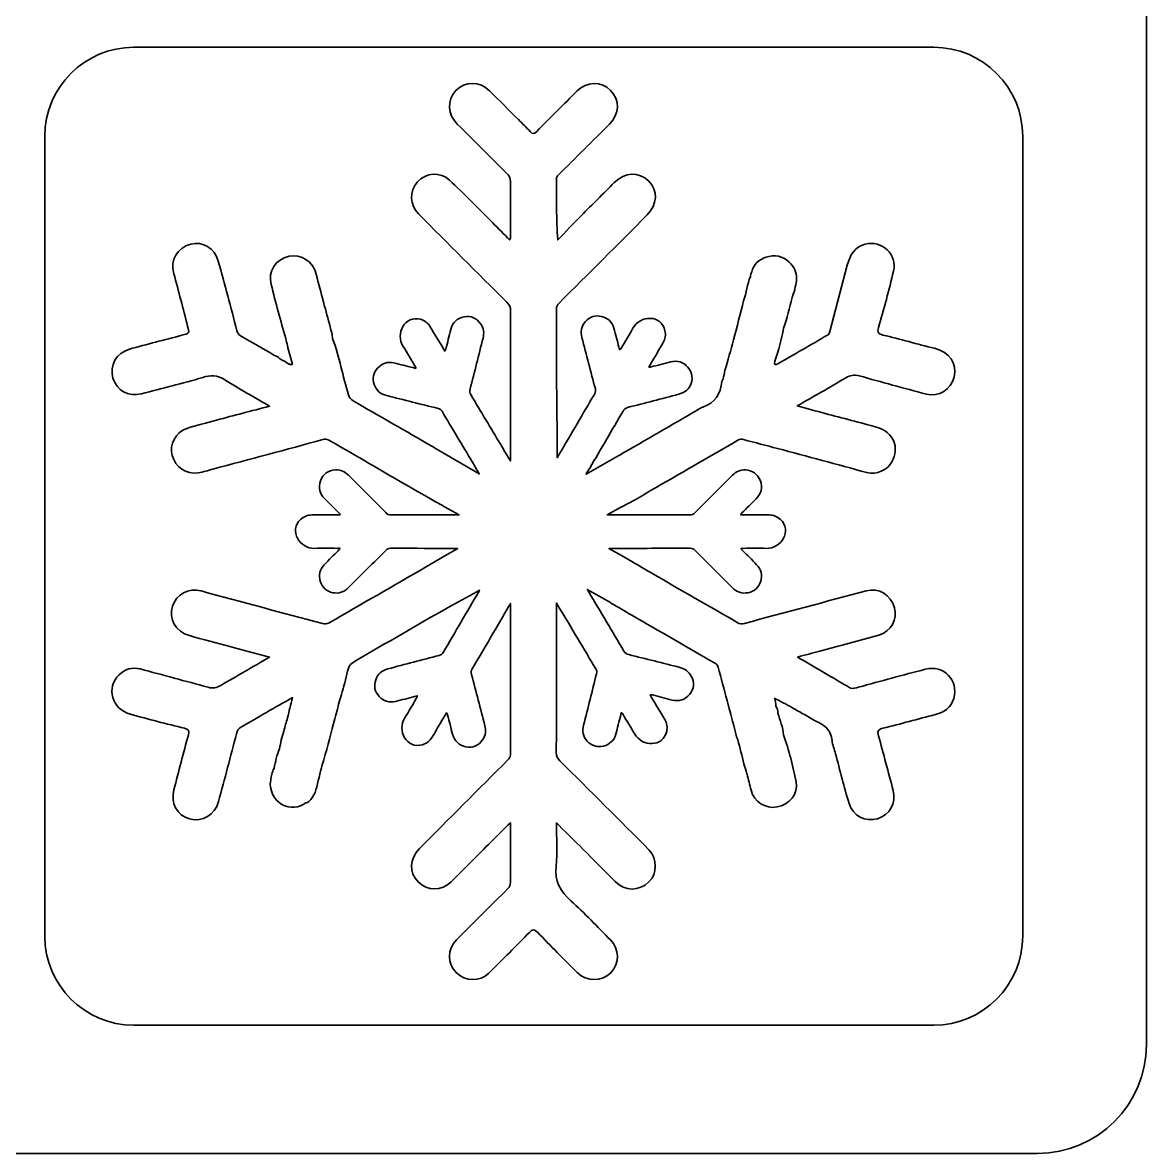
# Model space of a CAD drawing. Extents: x 33 to 2005, y -1071 to -21.
# Drawn here: x 549.8 to 805.1, y -1067.8 to -810.9 of the extents above; entities that cross this region are included whole.
import ezdxf

# ---------------------------------------------------------------- set-up
doc = ezdxf.new("R2010")
doc.units = 0
doc.header["$MEASUREMENT"] = 0
doc.layers.add('Layer 1', color=7, linetype='Continuous', lineweight=0)

# ---------------------------------------------------------------- blocks, each defined once
blk = doc.blocks.new('Block_0')
at = {"layer": 'Layer 1', "color": 240, "lineweight": 35, "true_color": 0xed2024}
for points, knots in [([(753.8, -21.22), (753.8, -21.22), (84.26, -21.22), (84.26, -21.22), (55.91, -21.22), (32.93, -44.21), (32.93, -72.56), (32.93, -72.56), (32.93, -1043.07), (32.93, -1043.07), (32.93, -1056.71), (43.99, -1067.78), (57.63, -1067.78), (57.63, -1067.78), (780.43, -1067.78), (780.43, -1067.78), (794.08, -1067.78), (805.14, -1056.71), (805.14, -1043.07), (805.14, -1043.07), (805.14, -72.56), (805.14, -72.56), (805.14, -44.21), (782.15, -21.22), (753.8, -21.22)], [0, 0, 0, 0, 1, 1, 1, 2, 2, 2, 3, 3, 3, 4, 4, 4, 5, 5, 5, 6, 6, 6, 7, 7, 7, 8, 8, 8, 8]), ([(777.03, -1018.43), (777.03, -1029.6), (767.98, -1038.65), (756.81, -1038.65), (756.81, -1038.65), (575.07, -1038.65), (575.07, -1038.65), (563.9, -1038.65), (554.85, -1029.6), (554.85, -1018.43), (554.85, -1018.43), (554.85, -836.69), (554.85, -836.69), (554.85, -825.52), (563.9, -816.47), (575.07, -816.47), (575.07, -816.47), (756.81, -816.47), (756.81, -816.47), (767.98, -816.47), (777.03, -825.52), (777.03, -836.69), (777.03, -836.69), (777.03, -1018.43), (777.03, -1018.43)], [0, 0, 0, 0, 1, 1, 1, 2, 2, 2, 3, 3, 3, 4, 4, 4, 5, 5, 5, 6, 6, 6, 7, 7, 7, 8, 8, 8, 8]), ([(761.37, -964.39), (760.77, -966.46), (759.23, -967.55), (757.19, -968.08), (753.22, -969.1), (749.29, -970.18), (745.29, -971.17), (744.24, -971.45), (743.92, -971.76), (744.27, -972.89), (745.4, -977.03), (746.49, -981.13), (747.61, -985.31), (748.35, -988.19), (746.84, -990.93), (744.03, -991.73), (741.26, -992.58), (738.48, -991.14), (737.57, -988.26), (736.45, -984.54), (735.5, -980.75), (734.52, -977.03), (734.2, -975.97), (733.85, -974.99), (733.71, -973.97), (733.53, -971.87), (732.34, -970.71), (730.59, -969.83), (729.46, -969.34), (728.44, -968.67), (727.43, -968.08), (726.48, -967.55), (725.53, -966.99), (724.58, -966.46), (723.29, -965.76), (721.99, -965.06), (720.69, -964.39), (720.76, -964.95), (720.93, -965.59), (720.97, -966.15), (721.25, -966.64), (721.5, -967.16), (721.43, -967.76), (721.88, -969.41), (722.58, -970.99), (722.72, -972.71), (723.88, -976.22), (724.86, -979.77), (725.57, -983.35), (726.09, -986.08), (724.02, -988.54), (721.18, -989.07), (718.58, -989.56), (716.06, -987.87), (715.32, -985.28), (715, -984.05), (714.72, -982.82), (714.41, -981.63), (714.34, -981.59), (714.34, -981.59), (714.34, -981.52), (714.12, -980.78), (713.91, -979.98), (713.7, -979.24), (713.25, -977.41), (712.76, -975.59), (712.33, -973.8), (711.98, -973.38), (711.98, -972.89), (711.88, -972.46), (710.54, -967.38), (709.18, -962.32), (707.84, -957.27), (707.7, -956.71), (707.32, -956.5), (706.89, -956.28), (700.68, -952.67), (694.43, -949.09), (688.22, -945.51), (686.64, -944.56), (685.06, -943.65), (683.45, -942.74), (683.45, -942.74), (683.34, -942.63), (683.34, -942.63), (683.34, -942.63), (680.82, -941.19), (680.82, -941.19), (680.82, -941.19), (680.78, -941.19), (680.78, -941.19), (680.78, -941.19), (678.08, -939.65), (678.08, -939.65), (678.25, -939.89), (678.36, -940.1), (678.5, -940.31), (681.17, -944.81), (683.83, -949.23), (686.43, -953.65), (686.71, -954.14), (687.06, -954.35), (687.52, -954.46), (691.42, -955.41), (695.31, -956.39), (699.14, -957.37), (700.3, -957.69), (701.17, -958.29), (701.73, -959.34), (702.47, -960.74), (702.4, -962.22), (701.35, -963.48), (700.3, -964.74), (698.93, -965.16), (697.38, -964.78), (695.87, -964.39), (694.43, -964.04), (692.89, -963.62), (692.78, -963.59), (692.64, -963.48), (692.4, -963.62), (692.4, -963.62), (692.71, -964.18), (692.71, -964.18), (693.7, -965.83), (694.72, -967.55), (695.73, -969.17), (696.22, -970.01), (696.36, -970.96), (696.15, -971.87), (695.35, -975.55), (690.54, -975.45), (688.89, -972.5), (688.01, -970.99), (687.1, -969.55), (686.22, -968.08), (686.15, -967.94), (686.08, -967.69), (685.8, -967.62), (685.77, -967.87), (685.69, -968.01), (685.69, -968.18), (685.27, -969.66), (684.99, -971.1), (684.57, -972.54), (684.19, -973.97), (683.2, -974.89), (681.76, -975.24), (680.36, -975.59), (679.13, -975.2), (678.08, -974.11), (677.13, -973.06), (676.92, -971.83), (677.27, -970.46), (678.25, -966.57), (679.24, -962.71), (680.18, -958.81), (680.29, -958.43), (680.29, -958.04), (680.04, -957.69), (677.27, -953.09), (674.5, -948.42), (671.73, -943.79), (671.52, -943.44), (671.34, -943.12), (671.09, -942.74), (671.09, -942.74), (671.09, -952), (671.09, -952), (671.09, -960.22), (671.09, -968.46), (671.06, -976.71), (671.06, -977.52), (671.34, -978.01), (671.9, -978.61), (678.68, -985.35), (685.41, -992.08), (692.19, -998.86), (694.05, -1000.79), (694.01, -1004.3), (692.12, -1006.09), (689.84, -1008.27), (686.71, -1008.27), (684.43, -1005.98), (680.18, -1001.74), (675.94, -997.45), (671.62, -993.21), (671.55, -993.07), (671.41, -993), (671.09, -992.72), (671.09, -996.16), (671.38, -999.35), (671.02, -1002.54), (670.67, -1005.91), (671.9, -1008.19), (674.36, -1010.37), (677.48, -1013.18), (680.36, -1016.27), (683.34, -1019.25), (685.41, -1021.36), (685.48, -1024.62), (683.52, -1026.66), (681.38, -1028.83), (678.01, -1028.87), (675.83, -1026.69), (672.78, -1023.67), (669.73, -1020.62), (666.78, -1017.53), (666.04, -1016.79), (665.65, -1016.79), (664.95, -1017.57), (661.93, -1020.65), (658.88, -1023.71), (655.76, -1026.8), (653.69, -1028.87), (650.35, -1028.76), (648.28, -1026.69), (646.28, -1024.69), (646.28, -1021.36), (648.35, -1019.29), (652.25, -1015.39), (656.14, -1011.49), (660.07, -1007.63), (660.53, -1007.21), (660.63, -1006.76), (660.63, -1006.16), (660.63, -1006.16), (660.63, -992.65), (660.63, -992.65), (659.06, -994.19), (657.62, -995.63), (656.21, -997.03), (653.19, -1000.05), (650.21, -1003.07), (647.19, -1006.05), (644.95, -1008.27), (641.75, -1008.19), (639.65, -1006.09), (637.54, -1004.02), (637.68, -1000.79), (639.96, -998.54), (646.63, -991.84), (653.33, -985.1), (660.07, -978.36), (660.35, -978.01), (660.63, -977.76), (660.63, -977.31), (660.63, -977.31), (660.63, -946.39), (660.63, -946.39), (660.63, -946.35), (660.63, -946.35), (660.63, -946.32), (660.63, -946.32), (660.63, -942.81), (660.63, -942.81), (660.53, -943.02), (660.42, -943.23), (660.28, -943.47), (657.51, -948.18), (654.77, -952.95), (651.97, -957.65), (651.68, -958.11), (651.65, -958.5), (651.79, -958.99), (652.81, -962.88), (653.83, -966.71), (654.84, -970.6), (655.09, -971.69), (655.02, -972.82), (654.39, -973.73), (653.44, -975.1), (652.14, -975.73), (650.53, -975.41), (648.95, -975.1), (647.93, -974.11), (647.47, -972.54), (647.12, -971.1), (646.74, -969.62), (646.31, -968.15), (646.28, -967.97), (646.31, -967.8), (646.1, -967.69), (646.1, -967.69), (645.82, -968.18), (645.82, -968.18), (644.84, -969.9), (643.79, -971.55), (642.87, -973.24), (642.35, -974.08), (641.58, -974.61), (640.66, -974.92), (637.05, -975.97), (634.8, -971.69), (636.63, -968.81), (637.54, -967.38), (638.42, -965.9), (639.22, -964.43), (639.33, -964.25), (639.51, -964.11), (639.47, -963.8), (639.22, -963.87), (639.05, -963.9), (638.84, -963.94), (637.43, -964.36), (635.96, -964.74), (634.52, -965.09), (633.08, -965.41), (631.82, -965.06), (630.84, -963.94), (629.78, -962.88), (629.54, -961.58), (630.03, -960.22), (630.45, -958.85), (631.43, -958.04), (632.8, -957.69), (636.7, -956.67), (640.56, -955.65), (644.45, -954.63), (644.88, -954.53), (645.12, -954.35), (645.37, -953.97), (648.07, -949.34), (650.77, -944.7), (653.51, -940.07), (653.51, -940), (653.54, -939.93), (653.62, -939.82), (653.62, -939.82), (653.02, -940.21), (653.02, -940.21), (653.02, -940.21), (652.98, -940.21), (652.98, -940.21), (652.98, -940.21), (646.31, -943.82), (646.31, -943.82), (639.4, -947.79), (632.49, -951.79), (625.57, -955.79), (624.59, -956.32), (623.85, -956.95), (623.64, -958.18), (623.29, -960), (622.73, -961.76), (622.24, -963.55), (622.24, -963.55), (621.57, -965.73), (621.57, -965.73), (621.32, -967.2), (620.87, -968.64), (620.45, -970.11), (619.57, -973.2), (618.9, -976.43), (617.85, -979.48), (617.39, -981.41), (616.9, -983.35), (616.45, -985.21), (616.24, -986.01), (615.85, -986.71), (615.25, -987.35), (615.01, -987.73), (614.69, -988.05), (614.16, -988.12), (612.69, -989.31), (610.51, -989.52), (608.72, -988.5), (606.93, -987.52), (605.74, -985.1), (606.16, -982.99), (606.37, -982.12), (606.44, -981.13), (606.93, -980.29), (607.29, -978.78), (607.53, -977.24), (608.16, -975.87), (608.44, -974.5), (608.62, -973.13), (609.15, -971.87), (609.39, -970.85), (609.71, -969.83), (609.99, -968.78), (610.34, -967.38), (610.69, -965.94), (611.15, -964.22), (609.01, -965.41), (607.11, -966.46), (605.18, -967.59), (603.28, -968.67), (601.42, -969.83), (599.53, -970.85), (598.86, -971.2), (598.58, -971.69), (598.41, -972.43), (597.04, -977.52), (595.74, -982.75), (594.3, -987.84), (593.46, -990.93), (590.68, -992.58), (587.74, -991.77), (584.86, -990.96), (583.35, -988.19), (584.19, -985.14), (585.24, -980.96), (586.33, -976.82), (587.49, -972.68), (587.77, -971.69), (587.49, -971.45), (586.58, -971.2), (582.51, -970.18), (578.4, -969.13), (574.33, -968.01), (570.05, -966.81), (568.68, -962.01), (571.73, -959.02), (573.06, -957.72), (574.71, -957.27), (576.54, -957.72), (581.66, -959.09), (586.79, -960.46), (591.95, -961.87), (593.04, -962.18), (593.88, -962.04), (594.83, -961.44), (598.41, -959.34), (602.09, -957.27), (605.92, -955.02), (602.76, -954.21), (599.84, -953.37), (596.86, -952.6), (593.88, -951.79), (590.75, -951.02), (587.74, -950.14), (584.51, -949.19), (582.96, -946.35), (583.87, -943.47), (584.75, -940.67), (587.52, -939.26), (590.37, -940), (599.53, -942.49), (608.72, -944.95), (617.96, -947.37), (618.48, -947.55), (618.9, -947.55), (619.43, -947.23), (626.73, -943.02), (634.07, -938.81), (641.37, -934.59), (641.37, -934.59), (645.75, -932), (645.75, -932), (645.75, -932), (648.67, -930.31), (648.67, -930.31), (648.67, -930.31), (645.58, -930.31), (645.58, -930.31), (641.54, -930.31), (637.47, -930.31), (633.36, -930.28), (632.94, -930.28), (632.66, -930.45), (632.38, -930.7), (629.54, -933.58), (626.69, -936.38), (623.85, -939.23), (622.83, -940.21), (621.64, -940.67), (620.27, -940.38), (618.83, -940.07), (617.85, -939.16), (617.43, -937.79), (617.01, -936.38), (617.29, -935.09), (618.34, -934.03), (619.39, -932.91), (620.45, -931.89), (621.5, -930.84), (621.64, -930.7), (621.78, -930.56), (621.92, -930.38), (621.68, -930.21), (621.47, -930.31), (621.29, -930.31), (619.57, -930.31), (617.89, -930.21), (616.13, -930.31), (612.8, -930.45), (610.2, -926.28), (612.97, -923.75), (613.67, -923.08), (614.52, -922.73), (615.5, -922.73), (615.5, -922.73), (621.92, -922.73), (621.92, -922.73), (621.96, -922.45), (621.78, -922.38), (621.68, -922.27), (621.68, -922.27), (618.45, -919.05), (618.45, -919.05), (617.25, -917.89), (616.94, -916.48), (617.46, -914.97), (618.06, -913.43), (619.25, -912.59), (620.9, -912.48), (622.06, -912.41), (623.01, -912.9), (623.85, -913.71), (626.66, -916.52), (629.47, -919.36), (632.31, -922.2), (632.66, -922.56), (633.05, -922.73), (633.57, -922.73), (633.57, -922.73), (648.98, -922.73), (648.98, -922.73), (648.98, -922.73), (645.65, -920.87), (645.65, -920.87), (645.65, -920.87), (645.44, -920.73), (645.44, -920.73), (645.37, -920.73), (645.33, -920.69), (645.26, -920.62), (644.84, -920.41), (644.38, -920.13), (643.93, -919.89), (643.93, -919.89), (643.58, -919.71), (643.58, -919.71), (635.47, -915.01), (627.4, -910.38), (619.39, -905.71), (618.83, -905.43), (618.48, -905.5), (617.99, -905.6), (609.71, -907.85), (601.39, -910.1), (593.04, -912.31), (591.95, -912.62), (590.86, -912.97), (589.7, -913.15), (586.96, -913.53), (584.51, -911.85), (583.77, -909.22), (583.1, -906.76), (584.54, -903.95), (587.1, -903.08), (589.35, -902.3), (591.6, -901.81), (593.88, -901.18), (597.81, -900.13), (601.74, -899.07), (605.92, -898.02), (602.41, -895.92), (599, -894.13), (595.77, -892.02), (594.02, -890.9), (592.54, -890.9), (590.72, -891.49), (586.12, -892.83), (581.42, -894.02), (576.78, -895.21), (573.84, -895.95), (571.13, -894.41), (570.33, -891.67), (569.52, -888.69), (571.03, -885.95), (574.05, -885.07), (578.05, -883.95), (582.01, -882.93), (585.98, -881.91), (587.74, -881.45), (587.74, -881.45), (587.28, -879.81), (586.3, -875.84), (585.21, -871.91), (584.16, -867.91), (583.31, -864.71), (584.86, -862.08), (588.02, -861.2), (590.68, -860.47), (593.46, -862.08), (594.26, -865.03), (595.74, -870.29), (597.14, -875.59), (598.48, -880.86), (598.65, -881.45), (598.9, -881.77), (599.46, -882.09), (601.92, -883.49), (604.41, -884.93), (606.86, -886.4), (607.36, -886.61), (607.92, -886.79), (608.23, -887.28), (608.9, -887.7), (609.67, -887.84), (610.27, -888.44), (610.44, -888.33), (610.65, -888.58), (610.83, -888.58), (610.94, -888.58), (611.01, -888.58), (611.11, -888.44), (610.76, -887), (610.16, -885.67), (610.02, -884.19), (609.88, -883.7), (609.67, -883.21), (609.57, -882.65), (608.44, -878.58), (607.29, -874.51), (606.27, -870.36), (605.5, -867.35), (607.29, -864.61), (610.34, -863.94), (613.04, -863.34), (615.81, -865.17), (616.52, -868.05), (617.04, -870.12), (617.57, -872.19), (618.17, -874.29), (618.27, -874.82), (618.41, -875.42), (618.59, -875.91), (619.08, -877.73), (619.57, -879.56), (620.03, -881.38), (620.13, -881.84), (620.2, -882.23), (620.24, -882.65), (621.78, -886.83), (622.55, -891.18), (623.82, -895.42), (624.03, -896.06), (624.31, -896.44), (624.87, -896.76), (630.91, -900.27), (636.94, -903.71), (642.91, -907.18), (642.91, -907.18), (643.79, -907.67), (643.79, -907.67), (643.79, -907.67), (653.54, -913.39), (653.54, -913.39), (653.02, -912.48), (652.49, -911.6), (652, -910.69), (652, -910.69), (651.97, -910.69), (651.97, -910.69), (649.72, -906.9), (647.4, -903.08), (645.09, -899.18), (644.88, -898.83), (644.59, -898.69), (644.21, -898.51), (640.28, -897.6), (636.45, -896.58), (632.56, -895.6), (631.12, -895.28), (630.13, -894.44), (629.71, -893.07), (629.22, -891.7), (629.47, -890.4), (630.45, -889.35), (631.5, -888.26), (632.73, -887.84), (634.17, -888.19), (635.64, -888.51), (637.05, -888.93), (638.52, -889.25), (638.7, -889.32), (638.91, -889.35), (639.12, -889.42), (639.15, -889.14), (638.98, -889), (638.91, -888.83), (638.03, -887.39), (637.15, -885.84), (636.28, -884.44), (634.42, -881.6), (636.63, -877.28), (640.21, -878.26), (641.16, -878.58), (641.93, -879.07), (642.42, -879.98), (643.4, -881.67), (644.42, -883.28), (645.4, -884.96), (645.4, -884.96), (645.72, -885.49), (645.72, -885.49), (645.93, -885.35), (645.93, -885.18), (645.96, -885), (646.31, -883.56), (646.74, -882.09), (647.09, -880.58), (647.47, -879.03), (648.49, -878.02), (650.11, -877.7), (651.68, -877.38), (653.02, -878.02), (653.93, -879.35), (654.6, -880.3), (654.7, -881.38), (654.42, -882.54), (653.44, -886.4), (652.49, -890.23), (651.47, -894.09), (651.37, -894.62), (651.37, -895), (651.68, -895.49), (653.9, -899.25), (656.18, -902.97), (658.42, -906.73), (659.16, -907.95), (659.86, -909.22), (660.63, -910.45), (660.63, -910.45), (660.63, -876.4), (660.63, -876.4), (660.71, -875.59), (660.42, -875), (659.79, -874.36), (653.12, -867.73), (646.42, -861.03), (639.72, -854.29), (637.75, -852.32), (637.65, -849.13), (639.54, -847.06), (641.44, -844.95), (644.66, -844.64), (646.77, -846.64), (650.14, -849.8), (653.33, -853.06), (656.56, -856.29), (657.86, -857.59), (659.16, -858.92), (660.46, -860.22), (660.78, -859.73), (660.63, -859.24), (660.63, -858.78), (660.63, -858.78), (660.63, -846.88), (660.63, -846.88), (660.63, -846.32), (660.56, -845.9), (660.11, -845.41), (656.25, -841.58), (652.46, -837.72), (648.56, -833.93), (646.31, -831.69), (646.21, -828.53), (648.24, -826.32), (650.32, -824.17), (653.62, -824.1), (655.9, -826.39), (658.11, -828.53), (660.28, -830.7), (662.46, -832.91), (663.34, -833.79), (664.29, -834.67), (665.09, -835.58), (665.65, -836.25), (665.97, -836.25), (666.64, -835.58), (669.62, -832.49), (672.74, -829.44), (675.8, -826.39), (677.97, -824.21), (681.27, -824.1), (683.38, -826.25), (685.55, -828.39), (685.41, -831.65), (683.17, -833.93), (679.31, -837.72), (675.41, -841.62), (671.55, -845.48), (671.27, -845.76), (671.09, -845.97), (671.09, -846.39), (671.09, -850.88), (671.09, -855.45), (671.38, -860.22), (673.2, -858.36), (674.96, -856.54), (676.78, -854.67), (679.24, -852.18), (681.76, -849.73), (684.22, -847.2), (686.64, -844.78), (689.77, -844.64), (692.08, -846.88), (694.19, -848.92), (694.05, -852.18), (691.7, -854.57), (685.06, -861.27), (678.36, -867.94), (671.62, -874.65), (671.27, -875), (671.09, -875.35), (671.09, -875.87), (671.09, -885.18), (671.09, -894.51), (671.27, -903.95), (671.27, -903.95), (671.27, -909.71), (671.27, -909.71), (671.41, -909.43), (671.59, -909.15), (671.73, -908.9), (674.43, -904.34), (677.1, -899.74), (679.8, -895.18), (680.01, -894.79), (680.01, -894.44), (679.94, -894.09), (678.89, -890.19), (677.87, -886.3), (676.89, -882.44), (676.5, -881.07), (676.71, -879.81), (677.69, -878.75), (678.68, -877.66), (679.94, -877.28), (681.34, -877.63), (682.82, -877.95), (683.73, -878.86), (684.12, -880.3), (684.57, -881.74), (684.92, -883.21), (685.27, -884.61), (685.31, -884.86), (685.41, -885), (685.48, -885.18), (685.73, -885.11), (685.77, -884.86), (685.87, -884.75), (686.75, -883.24), (687.63, -881.84), (688.47, -880.3), (690.08, -877.28), (694.93, -877.17), (695.73, -880.86), (695.98, -881.77), (695.84, -882.72), (695.35, -883.56), (694.36, -885.25), (693.38, -886.93), (692.4, -888.58), (692.4, -888.58), (692.12, -889.14), (692.12, -889.14), (692.29, -889.25), (692.47, -889.14), (692.61, -889.07), (694.05, -888.76), (695.56, -888.33), (697.03, -887.95), (698.61, -887.53), (699.94, -887.95), (700.96, -889.18), (702.05, -890.48), (702.16, -891.91), (701.45, -893.39), (700.93, -894.41), (700.05, -895), (698.89, -895.28), (695.03, -896.3), (691.17, -897.32), (687.27, -898.3), (686.78, -898.44), (686.47, -898.69), (686.22, -899.14), (683.69, -903.46), (681.2, -907.74), (678.68, -912.06), (678.43, -912.55), (678.08, -912.97), (677.83, -913.46), (677.83, -913.46), (680.5, -911.96), (680.5, -911.96), (680.5, -911.96), (684.75, -909.53), (684.75, -909.53), (684.75, -909.53), (685.27, -909.22), (685.27, -909.22), (685.31, -909.22), (685.31, -909.22), (685.31, -909.22), (691.28, -905.74), (697.21, -902.3), (703.1, -898.9), (703.49, -898.62), (703.95, -898.34), (704.37, -898.23), (707.1, -897.25), (708.4, -895.21), (708.68, -892.41), (708.75, -892.19), (708.86, -891.98), (708.97, -891.77), (709.07, -891.18), (709.25, -890.55), (709.39, -889.88), (710.05, -887.6), (710.68, -885.28), (711.35, -882.93), (712.09, -879.98), (712.9, -877.03), (713.63, -874.05), (714.23, -872.26), (714.41, -870.29), (715.18, -868.57), (715.18, -868.19), (715.28, -867.84), (715.49, -867.52), (715.88, -865.73), (717.11, -864.71), (718.69, -864.19), (720.65, -863.52), (722.51, -863.84), (723.95, -865.27), (725.11, -866.4), (725.64, -867.63), (725.64, -869), (725.64, -869.66), (725.53, -870.26), (725.32, -870.93), (725.32, -871.7), (724.94, -872.33), (724.72, -873.07), (724.69, -873.14), (724.69, -873.24), (724.65, -873.31), (724.06, -875.66), (723.53, -878.02), (722.72, -880.3), (722.16, -882.82), (721.6, -885.35), (720.72, -887.81), (720.72, -887.81), (720.69, -887.84), (720.69, -887.88), (720.55, -888.58), (720.76, -888.76), (721.43, -888.37), (725.18, -886.23), (728.9, -884.05), (732.66, -881.88), (733.01, -881.67), (733.11, -881.38), (733.18, -881.03), (733.18, -881.03), (737.18, -865.98), (737.18, -865.98), (737.78, -863.73), (738.76, -861.87), (741.26, -861.2), (744.98, -860.22), (748.63, -863.55), (747.68, -867.35), (746.66, -871.63), (745.5, -875.87), (744.27, -880.12), (743.92, -881.28), (744.27, -881.56), (745.29, -881.84), (749.19, -882.82), (753.08, -883.88), (756.98, -884.86), (760.49, -885.77), (762.14, -888.19), (761.44, -891.42), (760.84, -894.2), (757.86, -895.99), (755.15, -895.28), (750.03, -893.91), (744.91, -892.55), (739.89, -891.11), (738.73, -890.83), (737.85, -890.97), (736.83, -891.56), (733.29, -893.7), (729.64, -895.74), (725.81, -897.95), (728.06, -898.58), (730.09, -899.11), (732.13, -899.67), (736.13, -900.72), (740.1, -901.71), (744.03, -902.86), (747.71, -903.95), (749.08, -907.39), (747.33, -910.69), (746.31, -912.59), (743.78, -913.64), (741.61, -913.08), (734.83, -911.25), (728.09, -909.43), (721.32, -907.6), (718.76, -906.97), (716.23, -906.3), (713.63, -905.6), (713.14, -905.43), (712.76, -905.5), (712.33, -905.74), (705.74, -909.57), (699.1, -913.39), (692.5, -917.18), (691.13, -918.03), (689.73, -918.83), (688.26, -919.68), (688.26, -919.68), (688.12, -919.71), (688.12, -919.71), (687.91, -919.89), (687.63, -920.03), (687.34, -920.13), (687.31, -920.13), (687.27, -920.13), (687.27, -920.2), (687.27, -920.2), (687.24, -920.2), (687.24, -920.2), (687.24, -920.2), (685.94, -920.91), (685.94, -920.91), (685.94, -920.91), (685.91, -920.91), (685.91, -920.91), (685.91, -920.91), (682.64, -922.73), (682.64, -922.73), (682.64, -922.73), (701.35, -922.73), (701.35, -922.73), (701.84, -922.73), (702.23, -922.56), (702.61, -922.2), (705.42, -919.36), (708.26, -916.52), (711.07, -913.71), (711.88, -912.9), (712.9, -912.41), (714.02, -912.48), (715.63, -912.59), (716.83, -913.43), (717.42, -914.97), (717.95, -916.48), (717.63, -917.89), (716.48, -919.05), (715.39, -920.13), (714.3, -921.19), (713.25, -922.27), (713.14, -922.38), (712.93, -922.45), (712.97, -922.73), (712.97, -922.73), (719.39, -922.73), (719.39, -922.73), (720.44, -922.73), (721.25, -923.08), (721.99, -923.75), (724.72, -926.28), (722.13, -930.45), (718.76, -930.31), (717.04, -930.21), (715.32, -930.31), (713.6, -930.31), (713.42, -930.31), (713.21, -930.21), (713.04, -930.38), (713.14, -930.56), (713.28, -930.7), (713.42, -930.84), (714.51, -931.89), (715.56, -932.91), (716.58, -934.03), (717.6, -935.09), (717.92, -936.38), (717.53, -937.79), (717.04, -939.16), (716.09, -940.07), (714.69, -940.38), (713.25, -940.67), (712.05, -940.21), (711.04, -939.23), (708.19, -936.38), (705.35, -933.58), (702.51, -930.7), (702.26, -930.45), (701.95, -930.28), (701.49, -930.28), (695.7, -930.31), (689.87, -930.31), (684.08, -930.31), (684.08, -930.31), (683.03, -930.31), (683.03, -930.31), (683.03, -930.31), (685.87, -931.93), (685.87, -931.93), (685.87, -931.93), (688.19, -933.3), (688.19, -933.3), (688.22, -933.3), (688.22, -933.3), (688.22, -933.3), (689.8, -934.24), (691.42, -935.19), (693, -936.1), (699.38, -939.79), (705.74, -943.47), (712.16, -947.12), (712.72, -947.51), (713.21, -947.55), (713.81, -947.37), (723.04, -944.88), (732.31, -942.42), (741.5, -939.96), (744.34, -939.16), (747.05, -940.88), (747.92, -943.82), (748.66, -946.35), (747.12, -949.23), (744.34, -950.04), (739.92, -951.3), (735.39, -952.42), (730.97, -953.65), (729.29, -954.11), (727.64, -954.53), (725.88, -955.02), (729.92, -957.37), (733.85, -959.69), (737.78, -962.01), (738.48, -962.32), (739.08, -962.01), (739.75, -961.87), (744.8, -960.46), (749.85, -959.09), (754.91, -957.79), (759.05, -956.71), (762.53, -960.25), (761.37, -964.39)], [0, 0, 0, 0, 1, 1, 1, 2, 2, 2, 3, 3, 3, 4, 4, 4, 5, 5, 5, 6, 6, 6, 7, 7, 7, 8, 8, 8, 9, 9, 9, 10, 10, 10, 11, 11, 11, 12, 12, 12, 13, 13, 13, 14, 14, 14, 15, 15, 15, 16, 16, 16, 17, 17, 17, 18, 18, 18, 19, 19, 19, 20, 20, 20, 21, 21, 21, 22, 22, 22, 23, 23, 23, 24, 24, 24, 25, 25, 25, 26, 26, 26, 27, 27, 27, 28, 28, 28, 29, 29, 29, 30, 30, 30, 31, 31, 31, 32, 32, 32, 33, 33, 33, 34, 34, 34, 35, 35, 35, 36, 36, 36, 37, 37, 37, 38, 38, 38, 39, 39, 39, 40, 40, 40, 41, 41, 41, 42, 42, 42, 43, 43, 43, 44, 44, 44, 45, 45, 45, 46, 46, 46, 47, 47, 47, 48, 48, 48, 49, 49, 49, 50, 50, 50, 51, 51, 51, 52, 52, 52, 53, 53, 53, 54, 54, 54, 55, 55, 55, 56, 56, 56, 57, 57, 57, 58, 58, 58, 59, 59, 59, 60, 60, 60, 61, 61, 61, 62, 62, 62, 63, 63, 63, 64, 64, 64, 65, 65, 65, 66, 66, 66, 67, 67, 67, 68, 68, 68, 69, 69, 69, 70, 70, 70, 71, 71, 71, 72, 72, 72, 73, 73, 73, 74, 74, 74, 75, 75, 75, 76, 76, 76, 77, 77, 77, 78, 78, 78, 79, 79, 79, 80, 80, 80, 81, 81, 81, 82, 82, 82, 83, 83, 83, 84, 84, 84, 85, 85, 85, 86, 86, 86, 87, 87, 87, 88, 88, 88, 89, 89, 89, 90, 90, 90, 91, 91, 91, 92, 92, 92, 93, 93, 93, 94, 94, 94, 95, 95, 95, 96, 96, 96, 97, 97, 97, 98, 98, 98, 99, 99, 99, 100, 100, 100, 101, 101, 101, 102, 102, 102, 103, 103, 103, 104, 104, 104, 105, 105, 105, 106, 106, 106, 107, 107, 107, 108, 108, 108, 109, 109, 109, 110, 110, 110, 111, 111, 111, 112, 112, 112, 113, 113, 113, 114, 114, 114, 115, 115, 115, 116, 116, 116, 117, 117, 117, 118, 118, 118, 119, 119, 119, 120, 120, 120, 121, 121, 121, 122, 122, 122, 123, 123, 123, 124, 124, 124, 125, 125, 125, 126, 126, 126, 127, 127, 127, 128, 128, 128, 129, 129, 129, 130, 130, 130, 131, 131, 131, 132, 132, 132, 133, 133, 133, 134, 134, 134, 135, 135, 135, 136, 136, 136, 137, 137, 137, 138, 138, 138, 139, 139, 139, 140, 140, 140, 141, 141, 141, 142, 142, 142, 143, 143, 143, 144, 144, 144, 145, 145, 145, 146, 146, 146, 147, 147, 147, 148, 148, 148, 149, 149, 149, 150, 150, 150, 151, 151, 151, 152, 152, 152, 153, 153, 153, 154, 154, 154, 155, 155, 155, 156, 156, 156, 157, 157, 157, 158, 158, 158, 159, 159, 159, 160, 160, 160, 161, 161, 161, 162, 162, 162, 163, 163, 163, 164, 164, 164, 165, 165, 165, 166, 166, 166, 167, 167, 167, 168, 168, 168, 169, 169, 169, 170, 170, 170, 171, 171, 171, 172, 172, 172, 173, 173, 173, 174, 174, 174, 175, 175, 175, 176, 176, 176, 177, 177, 177, 178, 178, 178, 179, 179, 179, 180, 180, 180, 181, 181, 181, 182, 182, 182, 183, 183, 183, 184, 184, 184, 185, 185, 185, 186, 186, 186, 187, 187, 187, 188, 188, 188, 189, 189, 189, 190, 190, 190, 191, 191, 191, 192, 192, 192, 193, 193, 193, 194, 194, 194, 195, 195, 195, 196, 196, 196, 197, 197, 197, 198, 198, 198, 199, 199, 199, 200, 200, 200, 201, 201, 201, 202, 202, 202, 203, 203, 203, 204, 204, 204, 205, 205, 205, 206, 206, 206, 207, 207, 207, 208, 208, 208, 209, 209, 209, 210, 210, 210, 211, 211, 211, 212, 212, 212, 213, 213, 213, 214, 214, 214, 215, 215, 215, 216, 216, 216, 217, 217, 217, 218, 218, 218, 219, 219, 219, 220, 220, 220, 221, 221, 221, 222, 222, 222, 223, 223, 223, 224, 224, 224, 225, 225, 225, 226, 226, 226, 227, 227, 227, 228, 228, 228, 229, 229, 229, 230, 230, 230, 231, 231, 231, 232, 232, 232, 233, 233, 233, 234, 234, 234, 235, 235, 235, 236, 236, 236, 237, 237, 237, 238, 238, 238, 239, 239, 239, 240, 240, 240, 241, 241, 241, 242, 242, 242, 243, 243, 243, 244, 244, 244, 245, 245, 245, 246, 246, 246, 247, 247, 247, 248, 248, 248, 249, 249, 249, 250, 250, 250, 251, 251, 251, 252, 252, 252, 253, 253, 253, 254, 254, 254, 255, 255, 255, 256, 256, 256, 257, 257, 257, 258, 258, 258, 259, 259, 259, 260, 260, 260, 261, 261, 261, 262, 262, 262, 263, 263, 263, 264, 264, 264, 265, 265, 265, 266, 266, 266, 267, 267, 267, 268, 268, 268, 269, 269, 269, 270, 270, 270, 271, 271, 271, 272, 272, 272, 273, 273, 273, 274, 274, 274, 275, 275, 275, 276, 276, 276, 277, 277, 277, 278, 278, 278, 279, 279, 279, 280, 280, 280, 281, 281, 281, 282, 282, 282, 283, 283, 283, 284, 284, 284, 285, 285, 285, 286, 286, 286, 287, 287, 287, 288, 288, 288, 289, 289, 289, 290, 290, 290, 291, 291, 291, 292, 292, 292, 293, 293, 293, 294, 294, 294, 295, 295, 295, 296, 296, 296, 297, 297, 297, 298, 298, 298, 299, 299, 299, 300, 300, 300, 301, 301, 301, 302, 302, 302, 303, 303, 303, 304, 304, 304, 305, 305, 305, 306, 306, 306, 307, 307, 307, 308, 308, 308, 309, 309, 309, 310, 310, 310, 311, 311, 311, 312, 312, 312, 313, 313, 313, 314, 314, 314, 315, 315, 315, 316, 316, 316, 317, 317, 317, 318, 318, 318, 319, 319, 319, 320, 320, 320, 321, 321, 321, 322, 322, 322, 323, 323, 323, 324, 324, 324, 325, 325, 325, 326, 326, 326, 327, 327, 327, 328, 328, 328, 329, 329, 329, 330, 330, 330, 331, 331, 331, 332, 332, 332, 333, 333, 333, 334, 334, 334, 335, 335, 335, 336, 336, 336, 337, 337, 337, 338, 338, 338, 339, 339, 339, 340, 340, 340, 341, 341, 341, 342, 342, 342, 343, 343, 343, 344, 344, 344, 345, 345, 345, 346, 346, 346, 347, 347, 347, 348, 348, 348, 349, 349, 349, 350, 350, 350, 351, 351, 351, 352, 352, 352, 353, 353, 353, 354, 354, 354, 355, 355, 355, 356, 356, 356, 357, 357, 357, 358, 358, 358, 359, 359, 359, 360, 360, 360, 361, 361, 361, 362, 362, 362, 363, 363, 363, 364, 364, 364, 365, 365, 365, 366, 366, 366, 367, 367, 367, 368, 368, 368, 369, 369, 369, 370, 370, 370, 371, 371, 371, 372, 372, 372, 373, 373, 373, 374, 374, 374, 375, 375, 375, 376, 376, 376, 377, 377, 377, 378, 378, 378, 379, 379, 379, 380, 380, 380, 381, 381, 381, 382, 382, 382, 383, 383, 383, 384, 384, 384, 385, 385, 385, 385])]:
    blk.add_open_spline(points, degree=3, knots=knots, dxfattribs=at)

msp = doc.modelspace()

# ---------------------------------------------------------------- block references
at = {"layer": 'Layer 1'}
msp.add_blockref('Block_0', (0, 0), dxfattribs=at)

doc.saveas('drawing.dxf')
